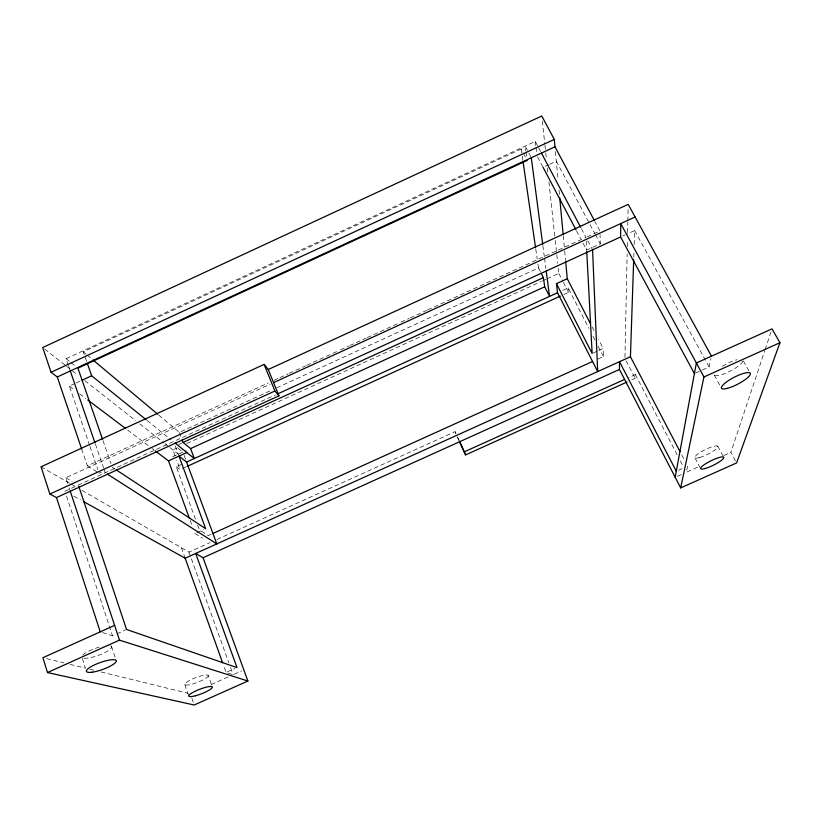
<?xml version="1.0" encoding="UTF-8"?>
<svg xmlns="http://www.w3.org/2000/svg" width="821" height="821" viewBox="0 0 821 821"><rect width="100%" height="100%" fill="white"/><g stroke="black" fill="none" stroke-linecap="round" stroke-linejoin="round"><path stroke-width="0.62" stroke-dasharray="4.11 3.08" d="M624.955 357.371L627.141 254.1M627.306 246.454L627.439 240.071M627.603 232.425L627.819 222.224M627.849 220.952L628.116 208.195M633.761 257.322L633.976 250.949M634.192 244.576L634.664 230.557L626.023 234.508M631.698 379.897L635.177 378.327L635.351 374.571L628.896 377.486M687.618 466.164L686.294 472.291L698.866 466.667M702.335 370.025L709.128 366.956L710.945 358.572M735.431 460.848L730.864 452.371L764.762 350.659M765.162 349.448L771.217 331.284M68.379 365.376L66.08 358.674L535.282 141.428L538.083 146.733M86.616 361.363L83.28 351.799L521.222 149.053L522.844 152.152M89.602 445.382L69.364 386.086L75.152 383.417M76.312 382.884L82.1 380.205M545.288 166.304L548.602 164.775M549.701 164.262L556.32 161.203L594.886 233.667M81.669 449.025L87.354 465.835L268.323 382.925M274.142 380.256L278.791 378.122M279.951 377.588L288.099 373.863M289.269 373.329L305.556 365.858M306.715 365.324L339.299 350.403M340.469 349.869L348.617 346.134M349.777 345.6L366.063 338.139M367.233 337.605L399.817 322.674M400.976 322.14L409.125 318.415M410.284 317.881L426.581 310.42M427.741 309.886L585.999 237.372L581.247 228.382M587.159 236.838L599.956 230.978L595.153 222.009M67.681 483.395L65.813 477.771L270.088 384.197M158.781 415.108L179.368 432.38L272.131 389.913M276.769 387.789L538.514 267.964L537.96 264.167M99.105 473.214L101.281 472.219M583.095 243.293L586.676 250.097L600.305 243.847L600.048 234.488M64.941 491.215L275.456 394.901M622.78 235.996L624.935 235.001M178.619 444.459L181.975 442.93M177.521 447.773L172.862 449.898L174.986 455.696M186.849 443.504L541.326 281.439M542.486 280.905L545.986 279.314M547.155 278.781L558.814 273.444L558.27 268.364M172.646 456.794L186.203 450.596M195.449 519.159L176.289 466.749L181.954 464.173M562.816 290.326L568.122 287.904L588.955 328.431M182.416 468.545L185.915 466.944M563.873 294.503L568.543 292.379L568.122 287.904M196.907 532.624L203.721 529.535M593.244 352.958L597.667 350.957M598.776 350.454L603.199 348.443L598.56 339.453M211.048 534.317L208.206 535.6L200.837 530.848M597.996 359.034L603.425 356.571L603.199 348.443M81.936 490.383L188.984 552.112L209.991 542.609M216.99 539.438L455.06 431.672L457.092 436.146M102.471 632.57L112.508 635.813L115.751 634.356M116.828 633.863L125.469 629.974M695.541 373.083L701.196 370.528M227.181 671.978L234.827 668.561M678.557 470.217L681.953 468.699M211.161 684.56L228.505 676.812M234.211 674.267L241.713 670.911M677.397 476.262L684.067 473.276M724.009 455.439L730.864 452.371M46.633 658.616L63.976 662.875M70.175 664.394L85.035 668.037M89.992 669.248L93.707 670.162M101.147 671.989L187.855 693.263M231.963 674.369L226.083 672.471L223.507 665.256M73.849 496.182L80.53 499.907M41.05 466.79L69.785 483.364M70.893 484L75.306 486.555M65.813 477.771L72.084 481.424M87.354 465.835L98.038 472.547M194.946 533.517L202.418 538.227M112.2 467.221L115.381 469.314M69.364 386.086L74.475 389.944M79.586 393.803L85.723 398.421M127.624 430.04L151.136 447.773M152.162 448.543L154.204 450.082M176.289 466.749L180.076 469.612L176.679 460.335M44.714 349.099L65.742 365.643M66.737 366.433L77.749 375.094M84.758 380.605L135.814 420.763M139.816 423.913L163.851 442.817M164.847 443.607L168.849 446.757M169.855 447.537L178.29 454.218M66.08 358.674L70.031 361.835M71.017 362.625L75.963 366.577M178.126 448.287L182.898 452.104M147.175 420.547L170.973 439.728M83.28 351.799L86.226 354.272M87.2 355.093L92.106 359.198M743.426 360.994L750.25 373.227M714.28 375.074L721.546 388.374M634.664 230.557L709.128 366.956M717.77 446.183L723.65 457.184M595.492 234.796L600.305 243.847M538.648 147.79L541.45 153.086M587.795 240.769L592.577 249.81M537.601 156.903L543.081 167.32M576.527 230.814L580.704 238.757M694.966 457.892L700.169 467.775M530.746 156.719L525.183 146.107L525.84 150.879M681.728 454.885L684.673 460.53M523.388 153.188L526.087 158.361M635.351 374.571L677.407 455.245M680.373 460.92L683.329 466.605M626.074 360.83L635.177 378.327M592.187 327.076L593.932 330.453M593.008 336.312L595.328 340.818M598.211 346.441L603.425 356.571M558.814 273.444L562.816 281.244M563.391 282.352L568.543 292.379M538.514 267.964L540.7 272.254M457.605 437.265L459.134 440.61M457.471 437.1L459.001 440.436M455.06 431.672L455.994 433.816M179.368 432.38L182.262 440.179M184.13 455.419L186.172 460.95M175.263 445.998L178.568 454.978M197.635 525.122L199.811 531.074M190.174 520.422L192.34 526.374M188.984 552.112L228.813 662.721M230.537 667.535L233.133 674.749M181.4 547.74L185.156 558.229M208.277 675.55A12.572 2.535 -21 0 1 191.375 684.345A12.572 2.535 -21 0 1 189.959 680.198A12.572 2.535 -21 0 1 208.277 675.55L212.321 687.023M103.005 440.631L110.948 463.598M191.878 698.322L193.417 702.776M184.807 684.56L188.799 696.105M68.769 366.494L70.298 370.959M95.4 444.11L103.61 468.021M104.021 469.212L105.242 472.783M90.012 446.593L97.863 469.591M69.169 487.9L70.288 491.276M66.542 496.079L112.508 635.813M111.553 646.425L116.172 660.515M82.387 658.627L85.394 668.099M521.222 149.053L522.874 160.434M535.754 248.989L537.232 259.108M526.004 152.08L526.836 158.043M542.855 245.52L544.364 256.963M544.528 258.235L545.873 268.405M535.282 141.428L535.867 146.241M536.021 147.441L536.749 153.455M542.322 121.077L544.795 143.932M544.928 145.204L545.616 151.557M545.749 152.819L546.437 159.171M547.402 168.059L548.089 174.411M548.921 182.026L555.099 239.168M555.242 240.43L557.716 263.284M555.427 151.618L558.085 180.158M559.029 190.267L559.501 195.326M563.268 235.76L564.561 249.656M564.674 250.918L565.505 259.764M586.204 241.189L586.676 250.097M742.902 361.014A16.174 4.033 -27.5 0 1 727.17 372.57A16.174 4.033 -27.5 0 1 714.096 373.986M722.388 366.289A16.174 4.033 -27.5 0 1 736.95 359.731M110.507 645.758A15.804 3.818 -19.5 0 1 102.779 653.598A15.804 3.818 -19.5 0 1 83.147 658.073M82.777 655.096A15.804 3.818 -19.5 0 1 102.276 646.312M699.718 457.513A12.859 2.637 -26.2 0 0 717.903 446.881A12.859 2.637 -26.2 0 0 701.421 451.683A12.859 2.637 -26.2 0 0 699.718 457.513"/><path stroke-width="1.23" d="M675.17 477.258L696.372 362.985L772.017 328.862L779.95 342.706L736.57 462.962L680.681 487.9L619.445 369.471L619.506 361.702L676.288 471.233M694.402 373.596L620.614 236.982L620.738 223.579L703.946 376.942L680.681 487.9M679.952 451.499L630.436 356.755L633.679 259.877M51.046 372.262L554.298 139.396L541.768 115.997L42.713 347.529L51.046 372.262L57.285 376.972L81.669 449.025M57.285 376.972L554.986 146.826L554.298 139.396M527.164 160.434L77.933 368.157L102.584 439.43M82.1 380.205L91.665 375.792L146.189 419.747M56.495 497.577L278.945 395.825L268.251 369.491L264.126 364.401L41.05 466.79L49.876 494.016L56.495 497.577L100.244 631.852M268.251 369.491L628.198 204.378L711.468 356.181M273.578 382.607L635.115 216.99M49.876 494.016L274.912 391.012L278.945 395.825M277.785 393.834L620.614 236.982M182.262 440.179L183.093 442.416L543.42 277.631L541.244 273.331M183.093 442.416L190.595 448.594L544.692 286.796L543.42 277.631M155.22 450.862L168.51 460.879L186.829 452.515M592.577 249.81L597.698 371.564L557.51 292.748L556.464 283.656L567.27 278.719L565.618 261.037M116.449 470.012L205.65 528.662L178.978 456.107L186.572 462.059L557.51 292.748M187.075 466.42L560.374 296.104M212.947 533.455L592.557 361.497M83.865 501.764L185.156 558.229L630.436 356.755M78.765 486.289L126.547 629.481L237.002 667.586L195.696 553.467L203.054 557.746L619.445 369.471M627.049 382.001L465.589 454.896L464.255 451.848L624.586 379.435M114.612 625.366L42.918 657.703L47.474 672.553L194.187 705.003L247.891 681.03L203.054 557.746M47.474 672.553L119.486 640.123L247.891 681.03M703.946 376.942L779.95 342.706M107.387 474.148L216.806 543.913L186.572 462.059M87.765 399.971L125.582 428.5M174.935 442.919L194.3 458.529L190.595 448.594M93.081 360.019L157.796 414.287M554.986 146.826L594.558 220.88M541.45 153.086L580.652 227.263M543.081 167.32L575.921 229.685M567.27 278.719L590.453 323.71M556.464 283.656L592.136 353.461L586.738 251.37M544.692 286.796L549.557 296.381L546.201 270.951M459.647 441.729L464.255 451.848M459.503 441.554L465.589 454.896M264.126 364.401L274.912 391.012M168.51 460.879L189.312 518.041M185.156 558.229L222.645 662.855M87.457 363.754L91.665 375.792M70.298 370.959L94.99 442.909M70.288 491.276L119.486 640.123M523.059 161.696L535.569 247.716M531.3 157.786L542.691 244.248M559.737 197.851L563.144 234.498M705.475 468.422A12.9 2.525 -26.1 0 0 723.783 457.851A12.9 2.525 -26.1 0 0 707.281 462.757A12.9 2.525 -26.1 0 0 705.475 468.422M727.252 388.384A16.246 3.879 -27.3 0 0 750.322 374.325A16.246 3.879 -27.3 0 0 730.043 379.6A16.246 3.879 -27.3 0 0 727.252 388.384M195.347 695.798A12.613 2.422 -21.1 0 0 212.321 687.023A12.613 2.422 -21.1 0 0 193.992 691.816A12.613 2.422 -21.1 0 0 195.347 695.798M92.301 672.183A15.866 3.664 -19.7 0 0 116.202 661.51A15.866 3.664 -19.7 0 0 95.472 664.446A15.866 3.664 -19.7 0 0 92.301 672.183"/></g></svg>
